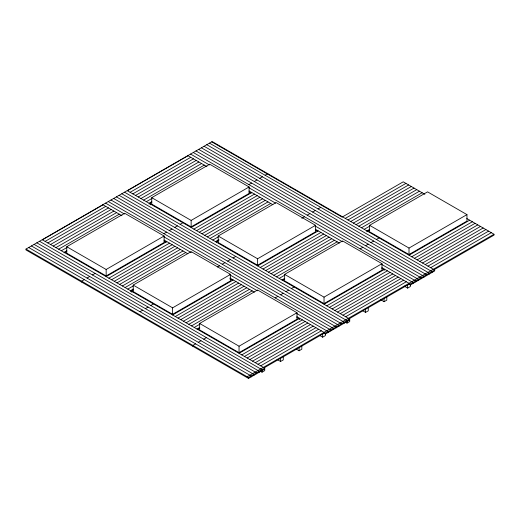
<?xml version="1.0" encoding="UTF-8"?>
<svg xmlns="http://www.w3.org/2000/svg" width="520" height="520" viewBox="0 0 520 520"><rect width="100%" height="100%" fill="white"/><g stroke="black" fill="none" stroke-linecap="round" stroke-linejoin="round"><path stroke-width="0.78" d="M264.732 369.063L248.508 378.43L26 249.964L26 249.073L212.192 141.57L434.7 270.036L434.7 270.927L410.365 284.98L408.974 284.173L409.012 283.309M42.419 239.817L103.064 204.802M127.4 190.749L188.052 155.734M45.123 241.378L105.768 206.362M130.111 192.309L190.756 157.294M47.827 242.938L108.472 207.922M132.815 193.875L193.459 158.86M50.531 244.498L111.176 209.482M135.519 195.436L196.164 160.42M53.235 246.064L113.88 211.049M138.222 196.995L198.868 161.98M55.939 247.624L116.584 212.608M140.927 198.556L201.572 163.54M58.643 249.184L119.288 214.169M143.631 200.115L204.275 165.1M66.755 246.727L124.696 213.278L164.099 236.022L164.099 242.495L106.158 275.945L66.755 253.195L66.755 246.727L106.158 269.477L164.099 236.022M151.743 197.665L209.683 164.209L249.087 186.959L249.087 193.427L191.145 226.883L151.743 204.133L151.743 197.665L191.145 220.415L249.087 186.959M61.347 250.744L66.924 247.526M146.334 201.675L151.912 198.458M64.051 252.304L66.84 250.698M149.038 203.242L151.827 201.63M64.746 252.798L66.84 251.589M149.181 204.048L151.827 202.52M84.331 279.624L81.627 281.19L81.627 282.081M87.035 278.064L89.739 276.503M92.443 274.944L95.147 273.383M163.91 233.681L166.614 232.122M169.319 230.561L172.022 229.002M174.727 227.435L177.431 225.875M180.135 224.315L182.839 222.755M248.892 184.619L251.596 183.053M254.3 181.493L257.003 179.933M259.708 178.373L262.411 176.813M265.115 175.247L267.82 173.686M106.158 276.614L166.803 241.599M191.145 227.552L251.791 192.536M108.862 278.174L169.507 243.159M193.85 229.112L254.494 194.097M111.566 279.74L172.211 244.725M196.553 230.672L257.199 195.656M114.27 281.3L174.915 246.285M199.258 232.232L259.903 197.217M116.974 282.861L177.619 247.845M201.962 233.792L262.606 198.776M119.678 284.421L180.323 249.405M204.666 235.358L265.311 200.343M122.382 285.981L183.027 250.965M207.369 236.919L268.014 201.903M125.086 287.547L185.731 252.531M210.073 238.478L270.719 203.463M133.198 285.09L191.145 251.635L230.542 274.385L230.542 280.852L172.601 314.308L133.198 291.558L133.198 285.09L172.601 307.84L230.542 274.385M218.186 236.022L276.127 202.572L315.53 225.316L315.53 231.79L257.589 265.239L218.186 242.495L218.186 236.022L257.589 258.772L315.53 225.316M127.79 289.107L133.367 285.883M212.778 240.039L218.355 236.821M130.494 290.667L133.282 289.055M215.482 241.599L218.966 239.59M130.494 291.558L133.282 289.945M216.177 242.093L218.966 240.481M139.958 311.74L142.662 310.18M145.366 308.62L148.07 307.06M150.774 305.5L153.478 303.933M217.51 266.968L219.537 265.798M222.242 264.238L224.946 262.678M227.65 261.118L230.353 259.552M233.058 257.992L235.761 256.432M301.815 218.296L304.519 216.73M307.222 215.169L309.927 213.609M312.631 212.05L315.334 210.489M318.038 208.93L320.743 207.363M172.601 314.977L233.246 279.962M257.589 265.909L318.233 230.893M175.305 316.537L235.95 281.522M260.293 267.469L320.938 232.453M345.274 218.406L405.925 183.391M178.009 318.097L238.654 283.082M262.997 269.035L323.642 234.019M347.978 219.967L408.629 184.951M180.713 319.657L241.358 284.642M265.7 270.595L326.346 235.58M350.682 221.526L411.333 186.511M183.417 321.224L244.062 286.208M268.405 272.155L329.05 237.139M353.385 223.087L414.037 188.071M186.121 322.784L246.772 287.768M271.108 273.715L331.753 238.7M356.09 224.653L416.741 189.638M188.825 324.344L249.477 289.328M273.812 275.275L334.457 240.26M358.793 226.213L419.445 191.197M191.529 325.904L252.181 290.888M276.517 276.842L337.162 241.826M361.498 227.773L422.149 192.758M199.641 323.453L257.589 289.998L296.985 312.748L296.985 319.215L239.044 352.671L199.641 329.921L199.641 323.453L239.044 346.203L296.985 312.748M284.628 274.385L342.57 240.929L381.973 263.679L381.973 270.147L324.031 303.602L284.628 280.852L284.628 274.385L324.031 297.135L381.973 263.679M369.61 225.316L427.557 191.867L466.96 214.617L466.96 221.084L409.012 254.534L369.61 231.79L369.61 225.316L409.012 248.066L466.96 214.617M194.233 327.464L199.81 324.246M279.221 278.401L284.798 275.178M364.201 229.333L369.779 226.115M196.937 329.03L199.725 327.418M281.925 279.962L284.713 278.35M369.694 229.287L366.906 230.893L366.906 231.79L369.694 230.178M197.633 329.517L199.725 328.308M282.62 280.449L284.713 279.24M195.585 343.856L192.881 345.416L192.881 346.313M198.289 342.297L200.993 340.737M203.697 339.176L206.401 337.616M275.164 297.914L277.869 296.355M280.572 294.794L283.276 293.228M285.981 291.668L288.685 290.108M291.389 288.548L294.093 286.988M360.146 248.846L362.85 247.286M365.553 245.726L368.257 244.166M370.962 242.606L373.666 241.04M376.37 239.48L379.074 237.919M239.044 353.34L299.689 318.325L299.689 319.215M324.031 304.272L384.676 269.256M409.012 255.203L469.664 220.188M241.748 354.9L302.393 319.885M326.736 305.832L387.381 270.816M411.716 256.763L472.368 221.754M244.452 356.46L305.103 321.445M329.44 307.392L390.084 272.376M414.421 258.329L475.072 223.314M247.156 358.02L307.808 323.005M332.144 308.952L392.788 273.936M417.125 259.889L477.776 224.874M249.86 359.58L310.512 324.565M334.848 310.518L395.493 275.502M419.829 261.45L480.48 226.434M252.564 361.14L313.216 326.125M337.551 312.078L398.197 277.062M422.532 263.01L483.184 227.994M255.268 362.707L315.919 327.691M340.256 313.638L400.901 278.623M425.237 264.57L485.888 229.554M257.972 364.267L318.624 329.251M342.959 315.198L403.604 280.183M427.941 266.136L488.592 231.12M260.676 365.826L321.328 330.811M345.663 316.758L406.309 281.743M430.644 267.696L491.296 232.681M247.156 376.753L494 234.24L494 235.131L434.05 269.744M264.075 367.874L324.688 332.885M348.368 319.215L409.675 283.816M26 249.073L248.508 377.533L264.732 368.166L42.224 239.707M319.878 335.569L322.66 337.175L325.364 335.615L325.383 333.151L349.719 319.105L127.212 190.639M404.17 286.104L407.647 288.113L410.351 286.546L410.365 284.089L434.7 270.036M349.719 319.995L325.383 334.048L323.993 333.242M259.942 370.981L262.028 372.184L264.732 370.624L264.732 367.497M277.095 359.469L280.572 361.478L283.276 359.918L283.276 356.791M296.329 349.167L299.111 350.772L301.815 349.213L301.815 346.086M345.625 322.315L347.016 323.115L349.719 321.555L349.719 318.435M362.772 310.804L365.553 312.409L368.257 310.85L368.257 307.73M380.621 299.702L384.098 301.704L386.802 300.144L386.802 297.024M424.866 194.324L403.221 181.831L342.089 217.126L211.712 141.85M466.765 218.517L494 234.24M209.489 143.137L431.997 271.596L431.997 272.486M206.785 144.697L429.293 273.156L429.293 274.053M204.081 146.256L426.589 274.722L426.589 275.613M201.377 147.816L423.885 276.283L423.885 277.173M198.672 149.376L421.181 277.843L421.181 278.733M195.969 150.937L418.476 279.403L418.476 280.293M193.264 152.503L415.772 280.963L415.772 281.86M190.561 154.063L209.456 164.97M248.638 187.59L275.581 203.144M315.114 225.972L342.401 241.722M381.778 264.459L413.069 282.522L413.069 283.419M187.857 155.623L206.98 166.66M249.087 190.97L272.877 204.705M315.556 229.346L339.346 243.081M381.856 267.625L410.365 284.089M249.087 191.861L251.18 193.076M315.556 230.243L317.655 231.452M381.856 268.522L384.637 270.127M124.508 192.198L347.016 320.664L347.016 323.115M121.803 193.758L344.312 322.225L344.312 323.115M119.099 195.325L341.607 323.784L341.607 324.675M116.395 196.885L338.904 325.344L338.904 326.242M113.692 198.445L336.2 326.911L336.2 327.802M110.987 200.005L333.496 328.471L333.496 329.361M108.284 201.565L330.792 330.031L330.792 330.922M105.58 203.125L124.469 214.039M164.001 236.86L191.295 252.616M229.775 274.833L257.413 290.791M296.595 313.411L328.088 331.591L328.088 332.481M102.876 204.692L121.992 215.728M164.099 240.039L187.889 253.773M229.873 278.012L254.358 292.149M296.875 316.693L325.383 333.151M164.099 240.929L166.198 242.138M229.873 278.902L232.667 280.521M296.875 317.584L299.656 319.189M39.52 241.267L262.028 369.726L262.028 372.184M36.816 242.827L259.324 371.293L259.324 372.184M34.112 244.387L256.62 372.853L256.62 373.744M31.408 245.947L253.916 374.413L253.916 375.303M28.704 247.514L251.212 375.973L251.212 376.863M409.012 248.066L409.012 254.534M407.647 284.986L407.647 288.113M384.098 298.584L384.098 301.704M365.553 309.289L365.553 312.409M324.031 297.135L324.031 303.602M324.031 332.371L324.031 333.262M322.66 334.054L322.66 337.175M299.111 347.653L299.111 350.772M280.572 358.358L280.572 361.478M257.589 258.772L257.589 265.239M248.508 377.533L248.508 378.43M239.044 346.203L239.044 352.671M191.145 220.415L191.145 226.883M172.601 307.84L172.601 314.308M150.534 203.268L150.534 204.828M131.846 290.778L131.846 292.338M106.158 269.477L106.158 275.945"/></g></svg>
